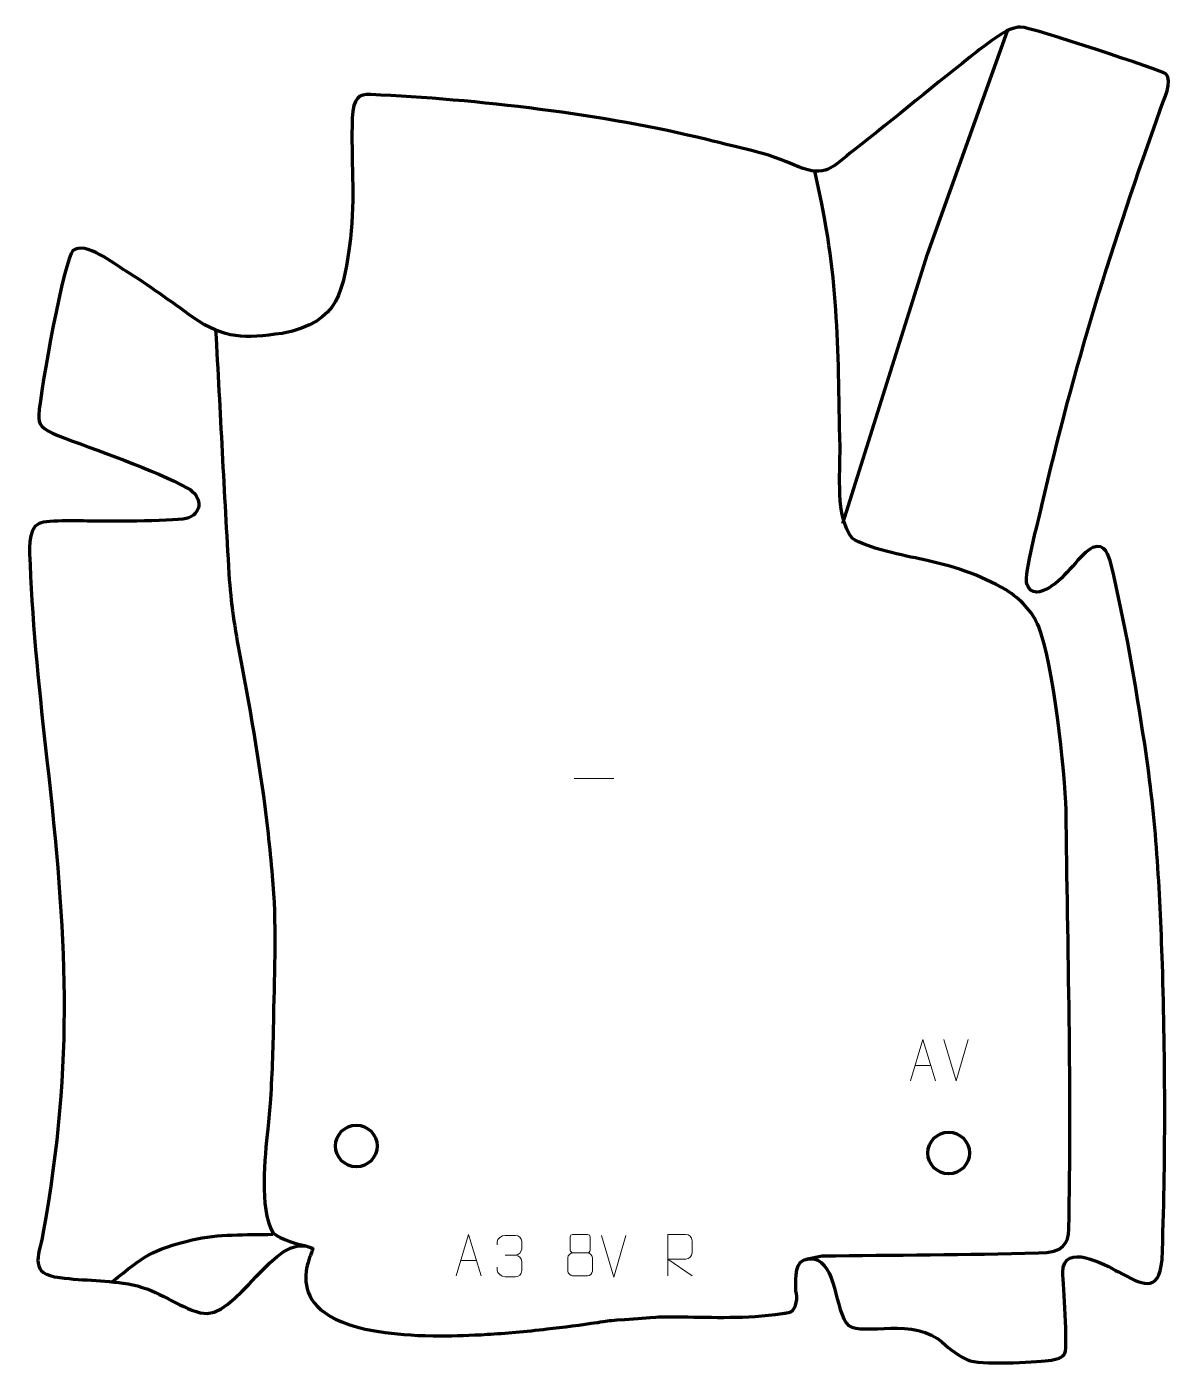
# Model space of a CAD drawing. Header units: millimetres. Extents: x 960 to 1649, y 129 to 933.
import ezdxf

# ---------------------------------------------------------------- set-up
doc = ezdxf.new("R2010")
doc.units = ezdxf.units.MM
doc.header["$MEASUREMENT"] = 0
doc.layers.add('layer 2', color=7, linetype='Continuous')
doc.layers.add('layer 3', color=7, linetype='Continuous')

msp = doc.modelspace()

# ---------------------------------------------------------------- linework, layer by layer
at = {"layer": 'layer 2', "color": 142, "lineweight": 200}
for centre in [(1157.7824, 260.3754), (1513.9119, 256.142)]:
    msp.add_ellipse(centre, major_axis=(0, 12.5), ratio=1, dxfattribs=at)
at = {"layer": 'layer 2', "color": 142, "lineweight": 158}
for points, knots in [([(1450.2811, 634.5625), (1450.2811, 634.5625), (1501.1349, 796.6216), (1501.1349, 796.6216), (1501.1349, 796.6216), (1501.1349, 796.6216), (1549.2255, 930.8555), (1549.2255, 930.8555)], [0, 0, 0, 0, 0.33333333, 0.33333333, 0.33333333, 0.33333333, 1, 1, 1, 1]), ([(1427.9571, 192.3224), (1427.9571, 192.3224), (1437.8461, 194.2957), (1437.8461, 194.2957), (1437.8461, 194.2957), (1481.063, 194.9013), (1524.6984, 194.9101), (1567.8504, 196.0295), (1567.8504, 196.0295), (1583.097, 196.425), (1585.9191, 201.4849), (1586.1366, 210.639), (1586.1366, 210.639), (1588.0718, 292.1005), (1585.4682, 380.2124), (1584.5016, 462.2093), (1584.5016, 462.2093), (1584.236, 484.3182), (1576.4206, 552.1712), (1568.0749, 572.5606), (1568.0749, 572.5606), (1563.8754, 582.2545), (1557.2715, 589.0624), (1548.439, 594.6651), (1548.439, 594.6651), (1532.9325, 603.7533), (1515.9695, 609.2666), (1498.4801, 612.9349), (1498.4801, 612.9349), (1487.6452, 615.2074), (1464.6087, 619.7142), (1455.9265, 625.771), (1455.9265, 625.771), (1445.6276, 639.0035), (1448.9318, 664.2125), (1448.5994, 680.5997), (1448.5994, 680.5997), (1447.277, 743.5022), (1448.0753, 783.2244), (1433.8115, 844.6532), (1433.8115, 844.6532), (1433.8115, 844.6532), (1433.4056, 846.4235), (1433.4056, 846.4235)], [0, 0, 0, 0, 0.08333333, 0.08333333, 0.08333333, 0.08333333, 0.16666667, 0.16666667, 0.16666667, 0.16666667, 0.25, 0.25, 0.25, 0.25, 0.33333333, 0.33333333, 0.33333333, 0.33333333, 0.41666667, 0.41666667, 0.41666667, 0.41666667, 0.5, 0.5, 0.5, 0.5, 0.58333333, 0.58333333, 0.58333333, 0.58333333, 0.66666667, 0.66666667, 0.66666667, 0.66666667, 0.75, 0.75, 0.75, 0.75, 0.83333333, 0.83333333, 0.83333333, 0.83333333, 1, 1, 1, 1]), ([(1073.1966, 750.8757), (1075.9186, 702.0369), (1078.2453, 653.07), (1081.2008, 604.2635), (1081.2008, 604.2635), (1082.2557, 586.8423), (1084.685, 571.4017), (1087.9099, 554.3033), (1087.9099, 554.3033), (1094.4911, 519.5505), (1100.5313, 484.9245), (1104.5204, 449.7601), (1104.5204, 449.7601), (1104.5204, 449.7601), (1104.6876, 448.2584), (1104.6876, 448.2584), (1104.6876, 448.2584), (1105.5948, 439.7671), (1106.4199, 431.2702), (1107.2137, 422.7677), (1107.2137, 422.7677), (1109.8336, 394.6149), (1108.4707, 366.1996), (1107.9605, 337.9774), (1107.9605, 337.9774), (1107.6716, 321.416), (1107.2098, 304.9729), (1106.0791, 288.4419), (1106.0791, 288.4419), (1105.6489, 282.4235), (1105.1317, 276.4342), (1104.5368, 270.43), (1104.5368, 270.43), (1102.7984, 253.6869), (1099.2377, 223.1538), (1107.6023, 208.2273), (1107.6023, 208.2273), (1112.2024, 203.9174), (1122.8917, 201.4082), (1129.0326, 199.7977)], [0, 0, 0, 0, 0.09090909, 0.09090909, 0.09090909, 0.09090909, 0.18181818, 0.18181818, 0.18181818, 0.18181818, 0.27272727, 0.27272727, 0.27272727, 0.27272727, 0.36363636, 0.36363636, 0.36363636, 0.36363636, 0.45454545, 0.45454545, 0.45454545, 0.45454545, 0.54545455, 0.54545455, 0.54545455, 0.54545455, 0.63636364, 0.63636364, 0.63636364, 0.63636364, 0.72727273, 0.72727273, 0.72727273, 0.72727273, 0.81818182, 0.81818182, 0.81818182, 0.81818182, 1, 1, 1, 1]), ([(1011.0331, 178.6981), (1030.095, 194.1386), (1034.4601, 197.9723), (1059.0991, 203.8934), (1059.0991, 203.8934), (1074.9771, 207.7091), (1091.3834, 206.8206), (1107.5799, 207.2605)], [0, 0, 0, 0, 0.33333333, 0.33333333, 0.33333333, 0.33333333, 1, 1, 1, 1])]:
    msp.add_open_spline(points, degree=3, knots=knots, dxfattribs=at)
at = {"layer": 'layer 2', "color": 250, "lineweight": 9}
for points in [[(1288.6975, 481.3765), (1288.6975, 481.3765), (1312.6755, 481.3765), (1312.6755, 481.3765)], [(1518.422, 299.4391), (1518.422, 299.4391), (1511.1002, 324.3927), (1511.1002, 324.3927)], [(1525.7439, 324.3927), (1525.7439, 324.3927), (1518.4221, 299.4391), (1518.4221, 299.4391)], [(1493.7851, 308.6958), (1493.7851, 308.6958), (1503.2808, 308.6958), (1503.2808, 308.6958)], [(1312.5188, 181.5894), (1312.5188, 181.5894), (1305.197, 206.543), (1305.197, 206.543)], [(1319.8407, 206.543), (1319.8407, 206.543), (1312.5189, 181.5894), (1312.5189, 181.5894)], [(1247.2212, 194.6855), (1247.2212, 194.6855), (1253.4176, 194.6855), (1253.4176, 194.6855)], [(1220.5715, 191.4582), (1220.5715, 191.4582), (1230.0672, 191.4582), (1230.0672, 191.4582)]]:
    msp.add_open_spline(points, degree=3, dxfattribs=at)
for points, knots in [([(1491.0625, 299.4464), (1491.0625, 299.4464), (1498.4335, 324.3999), (1498.4335, 324.3999), (1498.4335, 324.3999), (1498.4335, 324.3999), (1506.0034, 299.4464), (1506.0034, 299.4464)], [0, 0, 0, 0, 0.33333333, 0.33333333, 0.33333333, 0.33333333, 1, 1, 1, 1]), ([(1217.8489, 182.2088), (1217.8489, 182.2088), (1225.2199, 207.1623), (1225.2199, 207.1623), (1225.2199, 207.1623), (1225.2199, 207.1623), (1232.7898, 182.2088), (1232.7898, 182.2088)], [0, 0, 0, 0, 0.33333333, 0.33333333, 0.33333333, 0.33333333, 1, 1, 1, 1]), ([(1242.5115, 200.9307), (1242.5115, 200.9307), (1242.5115, 202.7879), (1242.5115, 202.7879), (1242.5115, 202.7879), (1242.4972, 204.5298), (1245.1617, 206.6479), (1247.2208, 206.6252), (1247.2208, 206.6252), (1249.2849, 206.6252), (1251.3489, 206.6252), (1253.4126, 206.6252), (1253.4126, 206.6252), (1255.6071, 206.634), (1257.2054, 204.7872), (1257.2498, 202.8751), (1257.2498, 202.8751), (1257.2494, 201.44), (1257.2494, 200.0049), (1257.2498, 198.5694), (1257.2498, 198.5694), (1257.2012, 196.9159), (1255.5986, 194.6859), (1253.4003, 194.6959), (1253.4003, 194.6959), (1255.604, 194.6847), (1257.212, 192.8815), (1257.266, 190.822), (1257.266, 190.822), (1257.2656, 189.0373), (1257.2656, 187.2526), (1257.266, 185.4675), (1257.266, 185.4675), (1257.2761, 183.4061), (1255.2212, 181.643), (1253.4003, 181.6511), (1253.4003, 181.6511), (1251.335, 181.6514), (1249.2698, 181.6514), (1247.2042, 181.6511), (1247.2042, 181.6511), (1245.0356, 181.6626), (1242.5046, 184.0628), (1242.486, 185.5246), (1242.486, 185.5246), (1242.486, 185.5246), (1242.486, 187.4332), (1242.486, 187.4332)], [0, 0, 0, 0, 0.07692308, 0.07692308, 0.07692308, 0.07692308, 0.15384615, 0.15384615, 0.15384615, 0.15384615, 0.23076923, 0.23076923, 0.23076923, 0.23076923, 0.30769231, 0.30769231, 0.30769231, 0.30769231, 0.38461538, 0.38461538, 0.38461538, 0.38461538, 0.46153846, 0.46153846, 0.46153846, 0.46153846, 0.53846154, 0.53846154, 0.53846154, 0.53846154, 0.61538462, 0.61538462, 0.61538462, 0.61538462, 0.69230769, 0.69230769, 0.69230769, 0.69230769, 0.76923077, 0.76923077, 0.76923077, 0.76923077, 0.84615385, 0.84615385, 0.84615385, 0.84615385, 1, 1, 1, 1]), ([(1286.366, 205.6964), (1286.366, 203.4834), (1286.366, 199.8011), (1286.366, 197.5878), (1286.366, 197.5878), (1286.381, 197.0804), (1287.1884, 196.149), (1287.8885, 196.1502), (1287.8885, 196.1502), (1290.8584, 196.1504), (1293.8286, 196.0655), (1296.799, 196.0652), (1296.799, 196.0652), (1297.5961, 196.0694), (1298.3168, 196.8597), (1298.3142, 197.5804), (1298.3142, 197.5804), (1298.3139, 199.7964), (1298.3139, 203.4811), (1298.3142, 205.6964), (1298.3142, 205.6964), (1298.2957, 206.4072), (1297.6843, 207.1676), (1296.8504, 207.1602), (1296.8504, 207.1602), (1293.8333, 207.1599), (1290.8164, 207.1599), (1287.7998, 207.1602), (1287.7998, 207.1602), (1287.1734, 207.1678), (1286.3493, 206.4568), (1286.366, 205.6964)], [0, 0, 0, 0, 0.11111111, 0.11111111, 0.11111111, 0.11111111, 0.22222222, 0.22222222, 0.22222222, 0.22222222, 0.33333333, 0.33333333, 0.33333333, 0.33333333, 0.44444444, 0.44444444, 0.44444444, 0.44444444, 0.55555556, 0.55555556, 0.55555556, 0.55555556, 0.66666667, 0.66666667, 0.66666667, 0.66666667, 0.77777778, 0.77777778, 0.77777778, 0.77777778, 1, 1, 1, 1]), ([(1344.9874, 182.2088), (1344.9874, 182.2088), (1344.9874, 207.1623), (1344.9874, 207.1623), (1344.9874, 207.1623), (1348.5822, 207.1623), (1352.1777, 207.1623), (1355.7729, 207.1623), (1355.7729, 207.1623), (1358.0982, 207.1246), (1359.6555, 205.6346), (1359.6514, 203.2682), (1359.6514, 203.2682), (1359.651, 201.2327), (1359.651, 198.1733), (1359.6514, 196.1373), (1359.6514, 196.1373), (1359.6449, 194.2618), (1357.8326, 192.32), (1355.8231, 192.3009), (1355.8231, 192.3009), (1355.8231, 192.3009), (1344.9874, 192.3009), (1344.9874, 192.3009), (1344.9874, 192.3009), (1344.9874, 192.3009), (1359.6421, 182.2088), (1359.6421, 182.2088)], [0, 0, 0, 0, 0.125, 0.125, 0.125, 0.125, 0.25, 0.25, 0.25, 0.25, 0.375, 0.375, 0.375, 0.375, 0.5, 0.5, 0.5, 0.5, 0.625, 0.625, 0.625, 0.625, 0.75, 0.75, 0.75, 0.75, 1, 1, 1, 1]), ([(1284.9072, 193.1782), (1284.9072, 190.0074), (1284.9072, 188.3053), (1284.9072, 185.1339), (1284.9072, 185.1339), (1284.8987, 183.912), (1286.5966, 182.2193), (1287.8492, 182.2108), (1287.8492, 182.2108), (1290.8323, 182.2111), (1293.8156, 182.2111), (1296.799, 182.2108), (1296.799, 182.2108), (1298.1223, 182.2225), (1299.7427, 183.8441), (1299.7316, 185.1433), (1299.7316, 185.1433), (1299.7313, 188.3115), (1299.7313, 190.0103), (1299.7316, 193.1782), (1299.7316, 193.1782), (1299.6619, 194.5586), (1298.0841, 196.1372), (1296.7787, 196.1311), (1296.7787, 196.1311), (1293.8021, 196.1308), (1290.8255, 196.1308), (1287.8492, 196.1311), (1287.8492, 196.1311), (1286.7697, 196.1375), (1284.9234, 194.5586), (1284.9072, 193.1782)], [0, 0, 0, 0, 0.11111111, 0.11111111, 0.11111111, 0.11111111, 0.22222222, 0.22222222, 0.22222222, 0.22222222, 0.33333333, 0.33333333, 0.33333333, 0.33333333, 0.44444444, 0.44444444, 0.44444444, 0.44444444, 0.55555556, 0.55555556, 0.55555556, 0.55555556, 0.66666667, 0.66666667, 0.66666667, 0.66666667, 0.77777778, 0.77777778, 0.77777778, 0.77777778, 1, 1, 1, 1])]:
    msp.add_open_spline(points, degree=3, knots=knots, dxfattribs=at)
at = {"layer": 'layer 3', "color": 242, "lineweight": 158}
msp.add_open_spline([(1131.4532, 198.867), (1108.3575, 210.4016), (1086.114, 154.2518), (1063.9484, 160.0644), (1063.9484, 160.0644), (1050.1677, 163.6783), (1039.0643, 173.6604), (1023.4079, 176.8817), (1023.4079, 176.8817), (1007.8958, 179.9403), (994.5029, 179.3272), (979.4544, 181.2058), (979.4544, 181.2058), (960.9958, 183.5102), (966.6173, 193.1667), (969.3271, 207.6267), (969.3271, 207.6267), (988.4425, 312.0557), (983.2951, 388.2834), (971.7541, 492.471), (971.7541, 492.471), (967.5214, 530.6809), (962.9811, 571.7575), (961.6455, 610.0696), (961.6455, 610.0696), (961.3972, 617.1906), (959.623, 631.2553), (967.0816, 634.6807), (967.0816, 634.6807), (971.8888, 636.8885), (994.6602, 636.0409), (1001.1399, 636.0568), (1001.1399, 636.0568), (1010.1765, 636.0713), (1051.5237, 635.72), (1056.9735, 638.0615), (1056.9735, 638.0615), (1065.6445, 641.7869), (1064.6957, 651.2214), (1056.331, 655.8987), (1056.331, 655.8987), (1037.1137, 666.6443), (999.9415, 679.2025), (978.3852, 687.5078), (978.3852, 687.5078), (968.5926, 691.4807), (966.4084, 694.4426), (966.7979, 699.7935), (966.7979, 699.7935), (967.9446, 715.5424), (982.1803, 794.1978), (987.4179, 798.6594), (987.4179, 798.6594), (994.5341, 804.7213), (1012.4494, 790.6377), (1018.9941, 786.5354), (1018.9941, 786.5354), (1033.4707, 777.4511), (1045.8319, 768.5214), (1059.5896, 758.515), (1059.5896, 758.515), (1079.0654, 745.1872), (1090.4823, 745.8661), (1113.0989, 748.9527), (1113.0989, 748.9527), (1148.2508, 755.635), (1149.8394, 774.59), (1154.2216, 805.8801), (1154.2216, 805.8801), (1157.1255, 831.0659), (1154.4709, 853.6359), (1155.3076, 878.3375), (1155.3076, 878.3375), (1156.0049, 890.906), (1159.1327, 892.795), (1166.5783, 892.4682), (1166.5783, 892.4682), (1229.4629, 889.7095), (1307.657, 880.66), (1368.43, 865.3956), (1368.43, 865.3956), (1388.8961, 860.3786), (1403.8361, 857.9003), (1423.5402, 849.1569), (1423.5402, 849.1569), (1439.9521, 842.2876), (1443.9561, 848.989), (1456.8995, 859.0578), (1456.8995, 859.0578), (1481.9834, 878.628), (1506.3684, 899.0806), (1531.3621, 918.6404), (1531.3621, 918.6404), (1537.2626, 923.2582), (1549.5792, 933.2713), (1557.1295, 933.0716), (1557.1295, 933.0716), (1564.2678, 932.8829), (1642.951, 906.4867), (1644.5117, 904.9947), (1644.5117, 904.9947), (1648.9523, 900.7497), (1643.1415, 889.0149), (1641.2873, 883.8534), (1641.2873, 883.8534), (1612.9248, 804.3749), (1588.8137, 727.7336), (1569.9606, 645.3698), (1569.9606, 645.3698), (1567.9897, 636.7594), (1559.2908, 604.5561), (1561.0067, 598.158), (1561.0067, 598.158), (1563.526, 591.238), (1569.0789, 593.0296), (1574.3081, 596.0338), (1574.3081, 596.0338), (1584.6796, 601.9923), (1592.9842, 616.5873), (1600.621, 620.1711), (1600.621, 620.1711), (1607.9622, 622.8447), (1610.1632, 615.8404), (1611.6418, 609.9455), (1611.6418, 609.9455), (1619.9501, 575.2839), (1626.462, 537.4255), (1631.7869, 502.1228), (1631.7869, 502.1228), (1638.8268, 454.8217), (1640.8757, 416.922), (1642.4518, 369.5123), (1642.4518, 369.5123), (1644.2545, 310.9469), (1644.4011, 250.5625), (1642.222, 192.0161), (1642.222, 192.0161), (1640.3735, 171.0062), (1629.5661, 177.3433), (1616.0567, 184.6344), (1616.0567, 184.6344), (1607.8258, 189.0786), (1582.8524, 202.9162), (1582.5338, 184.492), (1582.5338, 184.492), (1582.7116, 176.2854), (1585.7595, 140.4338), (1583.8357, 135.8546), (1583.8357, 135.8546), (1582.7151, 133.1872), (1578.7445, 131.9202), (1574.0431, 131.328), (1574.0431, 131.328), (1564.6942, 130.3391), (1532.6625, 128.5486), (1525.1793, 131.7636), (1525.1793, 131.7636), (1515.8417, 136.2994), (1514.6103, 139.0711), (1507.2533, 144.5311), (1507.2533, 144.5311), (1488.3064, 157.427), (1458.6481, 144.8901), (1452.3172, 153.946), (1452.3172, 153.946), (1444.6501, 166.0173), (1446.0165, 193.3167), (1429.8989, 192.6116), (1429.8989, 192.6116), (1420.8966, 192.2178), (1422.1802, 180.8664), (1422.0284, 174.6053), (1422.0284, 174.6053), (1422.0082, 173.7111), (1422.1621, 172.6705), (1422.3876, 171.57), (1422.3876, 171.57), (1423.3057, 167.0899), (1421.3767, 160.896), (1417.7665, 160.2212), (1417.7665, 160.2212), (1415.0428, 159.7122), (1416.3875, 159.9521), (1413.7186, 159.5784), (1413.7186, 159.5784), (1391.7207, 156.4982), (1372.1259, 157.386), (1353.6903, 157.6288), (1353.6903, 157.6288), (1351.0852, 157.6631), (1348.503, 157.6845), (1345.9408, 157.6801), (1345.9408, 157.6801), (1343.8068, 157.6764), (1341.6865, 157.6546), (1339.5779, 157.6076), (1339.5779, 157.6076), (1338.1714, 157.5762), (1310.5192, 155.4431), (1310.0083, 155.3657), (1310.0083, 155.3657), (1308.1451, 155.0835), (1307.2417, 154.9498), (1304.4742, 154.5406), (1304.4742, 154.5406), (1304.4742, 154.5406), (1303.1691, 154.3453), (1302.5194, 154.2534), (1302.5194, 154.2534), (1293.4174, 152.9653), (1281.8899, 151.4048), (1272.4838, 150.3371), (1272.4838, 150.3371), (1259.3987, 148.8518), (1247.4628, 147.8095), (1236.5815, 147.1406), (1236.5815, 147.1406), (1226.395, 146.5144), (1217.1311, 146.2239), (1208.7098, 146.2255), (1208.7098, 146.2255), (1195.5716, 146.2281), (1184.4841, 146.942), (1175.1437, 148.2016), (1175.1437, 148.2016), (1105.0919, 157.6487), (1133.2909, 197.7956), (1131.4532, 198.867)], degree=3, knots=[0, 0, 0, 0, 0.01724138, 0.01724138, 0.01724138, 0.01724138, 0.03448276, 0.03448276, 0.03448276, 0.03448276, 0.05172414, 0.05172414, 0.05172414, 0.05172414, 0.06896552, 0.06896552, 0.06896552, 0.06896552, 0.0862069, 0.0862069, 0.0862069, 0.0862069, 0.10344828, 0.10344828, 0.10344828, 0.10344828, 0.12068966, 0.12068966, 0.12068966, 0.12068966, 0.13793103, 0.13793103, 0.13793103, 0.13793103, 0.15517241, 0.15517241, 0.15517241, 0.15517241, 0.17241379, 0.17241379, 0.17241379, 0.17241379, 0.18965517, 0.18965517, 0.18965517, 0.18965517, 0.20689655, 0.20689655, 0.20689655, 0.20689655, 0.22413793, 0.22413793, 0.22413793, 0.22413793, 0.24137931, 0.24137931, 0.24137931, 0.24137931, 0.25862069, 0.25862069, 0.25862069, 0.25862069, 0.27586207, 0.27586207, 0.27586207, 0.27586207, 0.29310345, 0.29310345, 0.29310345, 0.29310345, 0.31034483, 0.31034483, 0.31034483, 0.31034483, 0.32758621, 0.32758621, 0.32758621, 0.32758621, 0.34482759, 0.34482759, 0.34482759, 0.34482759, 0.36206897, 0.36206897, 0.36206897, 0.36206897, 0.37931034, 0.37931034, 0.37931034, 0.37931034, 0.39655172, 0.39655172, 0.39655172, 0.39655172, 0.4137931, 0.4137931, 0.4137931, 0.4137931, 0.43103448, 0.43103448, 0.43103448, 0.43103448, 0.44827586, 0.44827586, 0.44827586, 0.44827586, 0.46551724, 0.46551724, 0.46551724, 0.46551724, 0.48275862, 0.48275862, 0.48275862, 0.48275862, 0.5, 0.5, 0.5, 0.5, 0.51724138, 0.51724138, 0.51724138, 0.51724138, 0.53448276, 0.53448276, 0.53448276, 0.53448276, 0.55172414, 0.55172414, 0.55172414, 0.55172414, 0.56896552, 0.56896552, 0.56896552, 0.56896552, 0.5862069, 0.5862069, 0.5862069, 0.5862069, 0.60344828, 0.60344828, 0.60344828, 0.60344828, 0.62068966, 0.62068966, 0.62068966, 0.62068966, 0.63793103, 0.63793103, 0.63793103, 0.63793103, 0.65517241, 0.65517241, 0.65517241, 0.65517241, 0.67241379, 0.67241379, 0.67241379, 0.67241379, 0.68965517, 0.68965517, 0.68965517, 0.68965517, 0.70689655, 0.70689655, 0.70689655, 0.70689655, 0.72413793, 0.72413793, 0.72413793, 0.72413793, 0.74137931, 0.74137931, 0.74137931, 0.74137931, 0.75862069, 0.75862069, 0.75862069, 0.75862069, 0.77586207, 0.77586207, 0.77586207, 0.77586207, 0.79310345, 0.79310345, 0.79310345, 0.79310345, 0.81034483, 0.81034483, 0.81034483, 0.81034483, 0.82758621, 0.82758621, 0.82758621, 0.82758621, 0.84482759, 0.84482759, 0.84482759, 0.84482759, 0.86206897, 0.86206897, 0.86206897, 0.86206897, 0.87931034, 0.87931034, 0.87931034, 0.87931034, 0.89655172, 0.89655172, 0.89655172, 0.89655172, 0.9137931, 0.9137931, 0.9137931, 0.9137931, 0.93103448, 0.93103448, 0.93103448, 0.93103448, 0.94827586, 0.94827586, 0.94827586, 0.94827586, 0.96551724, 0.96551724, 0.96551724, 0.96551724, 1, 1, 1, 1], dxfattribs=at)

doc.saveas('drawing.dxf')
